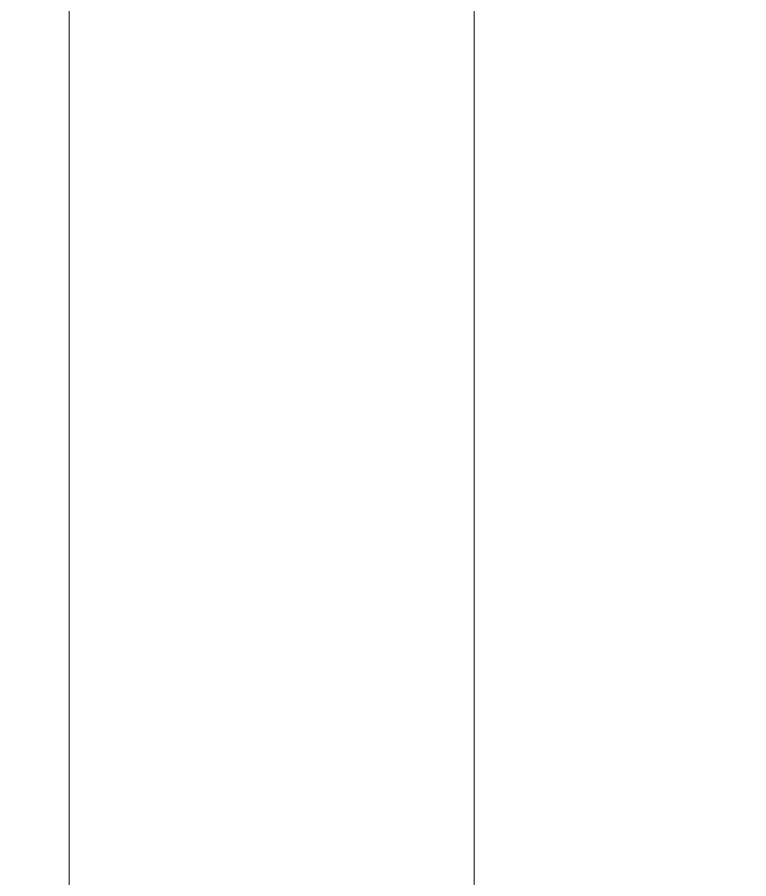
# Model space of a CAD drawing. Extents: x -225 to 1345, y -1183 to 75.
# Drawn here: x 995.5 to 1058.8, y -426 to -351.6 of the extents above; entities that cross this region are included whole.
import ezdxf

# ---------------------------------------------------------------- set-up
doc = ezdxf.new("R2010")
doc.units = 0
doc.layers.add('IQ_200_3D', color=1, linetype='Continuous')
doc.layers.add('IQ_204_3D', color=7, linetype='Continuous')

# ---------------------------------------------------------------- blocks, each defined once
blk = doc.blocks.new('RINSEV_INT')
at = {"layer": 'IQ_200_3D', "lineweight": 18}
mesh = blk.add_polyface(dxfattribs=at)
corners = [(1120, -737, 1493), (0, -737, 1493), (0, -5, 1493), (1120, -5, 1493)]
mesh.append_faces([[corners[k] for k in face] for face in [(0, 1, 2, 3)]])
at = {"layer": 'IQ_200_3D'}
mesh = blk.add_polyface(dxfattribs=at)
corners = [(1120, -737, 1785), (1120, -5, 1785), (0, -5, 1785), (0, -737, 1785), (151, -41, 1785), (151.681, -35.824, 1785), (153.679, -31, 1785), (156.858, -26.858, 1785), (161, -23.679, 1785), (165.824, -21.681, 1785), (171, -21, 1785), (176.176, -21.681, 1785), (181, -23.679, 1785), (185.142, -26.858, 1785), (188.321, -31, 1785), (190.319, -35.824, 1785), (191, -41, 1785), (190.319, -46.176, 1785), (188.321, -51, 1785), (185.142, -55.142, 1785), (181, -58.32, 1785), (176.176, -60.319, 1785), (171, -61, 1785), (165.824, -60.319, 1785), (161, -58.32, 1785), (156.858, -55.142, 1785), (153.679, -51, 1785), (151.681, -46.176, 1785)]
mesh.append_faces([[corners[k] for k in face] for face in [(15, 1, 14), (7, 2, 6), (4, 2, 27), (23, 3, 22)]], dxfattribs={"vtx0": -1, "vtx1": -1})
mesh.append_faces([[corners[k] for k in face] for face in [(1, 15, 16), (1, 16, 17), (18, 0, 1, 17), (0, 18, 19, 3), (3, 20, 21), (3, 19, 20), (3, 21, 22), (2, 7, 8), (2, 4, 5), (2, 25, 26)]], dxfattribs={"vtx0": -1, "vtx2": -1})
mesh.append_faces([[corners[k] for k in face] for face in [(11, 12, 1), (13, 14, 1), (12, 13, 1), (9, 10, 2), (8, 9, 2), (5, 6, 2), (23, 24, 3), (26, 27, 2)]], dxfattribs={"vtx1": -1, "vtx2": -1})
mesh.append_faces([[corners[k] for k in face] for face in [(10, 11, 1, 2), (24, 25, 2, 3)]], dxfattribs={"vtx1": -1, "vtx3": -1})
at = {"layer": 'IQ_200_3D', "lineweight": 18}
mesh = blk.add_polyface(dxfattribs=at)
corners = [(3, -737, 1493), (1117, -737, 1493), (1117, -5, 1493), (3, -5, 1493)]
mesh.append_faces([[corners[k] for k in face] for face in [(0, 1, 2, 3)]])
mesh = blk.add_polyface(dxfattribs=at)
corners = [(3, -77, 150), (1117, -77, 150), (1117, -737, 150), (3, -737, 150)]
mesh.append_faces([[corners[k] for k in face] for face in [(0, 1, 2, 3)]])
mesh = blk.add_polyface(dxfattribs=at)
corners = [(3, -720, 710), (1117, -720, 710), (1117, -80, 710), (3, -80, 710)]
mesh.append_faces([[corners[k] for k in face] for face in [(0, 1, 2, 3)]])
mesh = blk.add_polyface(dxfattribs=at)
corners = [(3, -80, 1443), (1117, -80, 1443), (1117, -720, 1443), (3, -720, 1443)]
mesh.append_faces([[corners[k] for k in face] for face in [(0, 1, 2, 3)]])
at = {"layer": 'IQ_200_3D'}
mesh = blk.add_polyface(dxfattribs=at)
corners = [(1120, -668, 1897), (1120, -131, 1897), (0, -131, 1897), (0, -668, 1897)]
mesh.append_faces([[corners[k] for k in face] for face in [(0, 1, 2, 3)]])
mesh = blk.add_polyface(dxfattribs=at)
corners = [(0, -131, 1785), (1120, -131, 1785), (1120, -668, 1785), (0, -668, 1785)]
mesh.append_faces([[corners[k] for k in face] for face in [(0, 1, 2, 3)]])
at = {"layer": 'IQ_204_3D', "lineweight": 18}
mesh = blk.add_polyface(dxfattribs=at)
corners = [(1045, -191.055, 861.68), (1045, -190.976, 862.28), (1045, -190.744, 862.84), (1045, -190.375, 863.32), (1045, -189.895, 863.689), (1045, -189.335, 863.921), (1045, -188.735, 864), (1045, -171.055, 864), (1045, -171.055, 866), (1045, -188.735, 866), (1045, -189.853, 865.853), (1045, -190.895, 865.421), (1045, -191.79, 864.735), (1045, -192.476, 863.84), (1045, -192.908, 862.798), (1045, -193.055, 861.68), (1045, -193.055, 825.32), (1045, -192.908, 824.202), (1045, -192.476, 823.16), (1045, -191.79, 822.265), (1045, -190.895, 821.578), (1045, -189.853, 821.147), (1045, -188.735, 821), (1045, -171.055, 821), (1045, -171.055, 823), (1045, -188.735, 823), (1045, -189.335, 823.079), (1045, -189.895, 823.311), (1045, -190.375, 823.679), (1045, -190.744, 824.16), (1045, -190.976, 824.72), (1045, -191.055, 825.32), (1045, -628.945, 861.68), (1045, -628.945, 825.32), (1045, -629.024, 824.72), (1045, -629.256, 824.16), (1045, -629.625, 823.679), (1045, -630.105, 823.311), (1045, -630.665, 823.079), (1045, -631.265, 823), (1045, -648.945, 823), (1045, -648.945, 821), (1045, -631.265, 821), (1045, -630.147, 821.147), (1045, -629.105, 821.578), (1045, -628.21, 822.265), (1045, -627.524, 823.16), (1045, -627.092, 824.202), (1045, -626.945, 825.32), (1045, -626.945, 861.68), (1045, -627.092, 862.798), (1045, -627.524, 863.84), (1045, -628.21, 864.735), (1045, -629.105, 865.421), (1045, -630.147, 865.853), (1045, -631.265, 866), (1045, -648.945, 866), (1045, -648.945, 864), (1045, -631.265, 864), (1045, -630.665, 863.921), (1045, -630.105, 863.689), (1045, -629.625, 863.32), (1045, -629.256, 862.84), (1045, -629.024, 862.28)]
mesh.append_faces([[corners[k] for k in face] for face in [(42, 39, 40, 41)]], dxfattribs={"vtx0": -1})
mesh.append_faces([[corners[k] for k in face] for face in [(60, 54, 59)]], dxfattribs={"vtx0": -1, "vtx1": -1})
mesh.append_faces([[corners[k] for k in face] for face in [(26, 21, 22, 25), (27, 20, 21, 26), (20, 27, 28, 19), (19, 28, 29, 18), (18, 29, 30, 17), (17, 30, 31, 16), (11, 3, 4, 10), (10, 4, 5, 9), (1, 13, 14), (12, 2, 3, 11), (2, 12, 13, 1), (33, 48, 49, 32), (32, 49, 50, 63), (55, 58, 59, 54)]], dxfattribs={"vtx0": -1, "vtx2": -1})
mesh.append_faces([[corners[k] for k in face] for face in [(57, 58, 55, 56)]], dxfattribs={"vtx1": -1})
mesh.append_faces([[corners[k] for k in face] for face in [(5, 6, 9), (50, 51, 63)]], dxfattribs={"vtx1": -1, "vtx2": -1})
mesh.append_faces([[corners[k] for k in face] for face in [(15, 16, 31, 0), (0, 1, 14, 15), (45, 46, 35, 36), (44, 45, 36, 37), (34, 35, 46, 47), (47, 48, 33, 34), (42, 43, 38, 39), (43, 44, 37, 38), (51, 52, 62, 63), (52, 53, 61, 62), (60, 61, 53, 54)]], dxfattribs={"vtx1": -1, "vtx3": -1})
mesh.append_faces([[corners[k] for k in face] for face in [(7, 8, 9, 6)]], dxfattribs={"vtx2": -1})
mesh.append_faces([[corners[k] for k in face] for face in [(22, 23, 24, 25)]], dxfattribs={"vtx3": -1})
mesh = blk.add_polyface(dxfattribs=at)
corners = [(1000, -626.945, 836), (1000, -626.945, 858), (1000, -193.055, 858), (1000, -193.055, 836)]
mesh.append_faces([[corners[k] for k in face] for face in [(0, 1, 2, 3)]])
mesh = blk.add_polyface(dxfattribs=at)
corners = [(1000, -193.055, 836), (1035, -193.055, 836), (1035, -626.945, 836), (1000, -626.945, 836)]
mesh.append_faces([[corners[k] for k in face] for face in [(0, 1, 2, 3)]])
mesh = blk.add_polyface(dxfattribs=at)
corners = [(1000, -626.945, 858), (1035, -626.945, 858), (1035, -193.055, 858), (1000, -193.055, 858)]
mesh.append_faces([[corners[k] for k in face] for face in [(0, 1, 2, 3)]])
mesh = blk.add_polyface(dxfattribs=at)
corners = [(1035, -626.945, 858), (1035, -626.945, 836), (1035, -193.055, 836), (1035, -193.055, 858)]
mesh.append_faces([[corners[k] for k in face] for face in [(0, 1, 2, 3)]])

msp = doc.modelspace()

# ---------------------------------------------------------------- block references
msp.add_blockref('RINSEV_INT', (0, 0))

doc.saveas('drawing.dxf')
